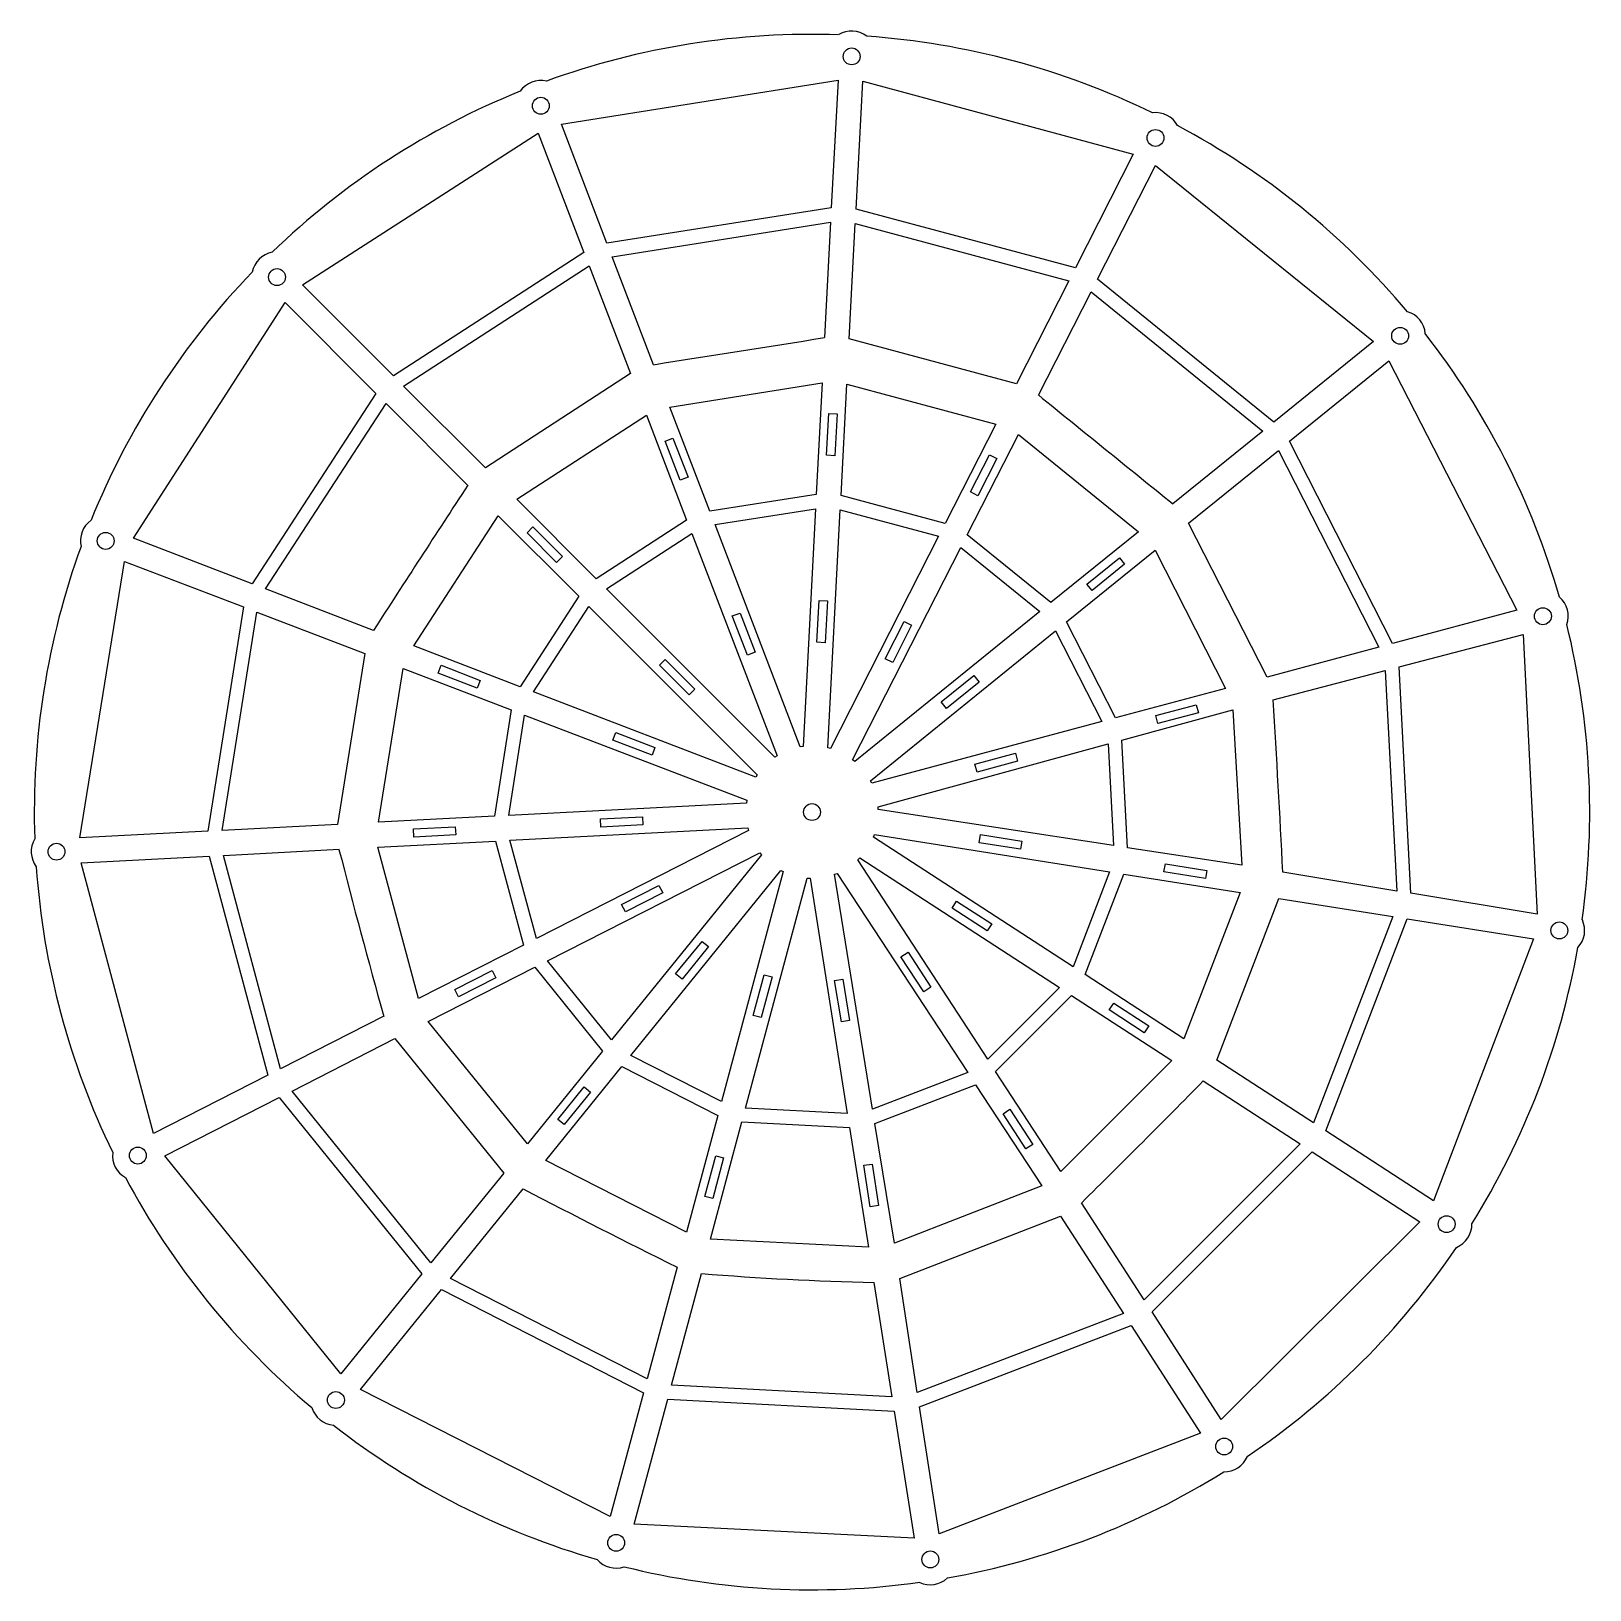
# Model space of a CAD drawing. Header units: millimetres. Extents: x -24209 to -23100, y -15076 to -13967.
import ezdxf

# ---------------------------------------------------------------- set-up
doc = ezdxf.new("R2010")
doc.units = ezdxf.units.MM

msp = doc.modelspace()

# ---------------------------------------------------------------- linework, layer by layer
for p, q in [((-23831.8, -14033, 24614.3), (-23635, -14001.5, 24614.3)), ((-23635, -14001.5, 24614.3), (-23639.8, -14092.5, 24614.3)), ((-23622.1, -14093.3, 24614.3), (-23617.4, -14002.4, 24614.3)), ((-23617.4, -14002.4, 24614.3), (-23424.9, -14054.3, 24614.3)), ((-23799.4, -14117.6, 24614.3), (-23831.8, -14033, 24614.3)), ((-24015.9, -14147.3, 24614.3), (-23848.3, -14039.3, 24614.3)), ((-23848.3, -14039.3, 24614.3), (-23815.8, -14124.1, 24614.3)), ((-23424.9, -14054.3, 24614.3), (-23466.1, -14135.2, 24614.3)), ((-23450.3, -14143.1, 24614.3), (-23409.2, -14062.3, 24614.3)), ((-23409.2, -14062.3, 24614.3), (-23254.1, -14187.6, 24614.3)), ((-23639.8, -14092.5, 24614.3), (-23799.4, -14117.6, 24614.3)), ((-23466.1, -14135.2, 24614.3), (-23622.1, -14093.3, 24614.3)), ((-23795.7, -14127.2, 24614.3), (-23640.3, -14102.7, 24614.3)), ((-23640.3, -14102.7, 24614.3), (-23644.6, -14184.8, 24614.3)), ((-23627, -14185.7, 24614.3), (-23622.7, -14103.5, 24614.3)), ((-23622.7, -14103.5, 24614.3), (-23470.8, -14144.3, 24614.3)), ((-23815.8, -14124.1, 24614.3), (-23951.3, -14211.9, 24614.3)), ((-23766.2, -14204.1, 24614.3), (-23795.7, -14127.2, 24614.3)), ((-23944.1, -14219.2, 24614.3), (-23812.1, -14133.6, 24614.3)), ((-23812.1, -14133.6, 24614.3), (-23782.7, -14210.4, 24614.3)), ((-23951.3, -14211.9, 24614.3), (-24015.9, -14147.3, 24614.3)), ((-23470.8, -14144.3, 24614.3), (-23508.1, -14217.6, 24614.3)), ((-23324.9, -14244.8, 24614.3), (-23450.3, -14143.1, 24614.3)), ((-24136.3, -14327.5, 24614.3), (-24028.4, -14159.9, 24614.3)), ((-24028.4, -14159.9, 24614.3), (-23963.8, -14224.5, 24614.3)), ((-23492.4, -14225.6, 24614.3), (-23455, -14152.2, 24614.3)), ((-23455, -14152.2, 24614.3), (-23332.8, -14251.3, 24614.3)), ((-23508.1, -14217.6, 24614.3), (-23627, -14185.7, 24614.3)), ((-23254.1, -14187.6, 24614.3), (-23324.9, -14244.8, 24614.3)), ((-23313.7, -14258.5, 24614.3), (-23243, -14201.3, 24614.3)), ((-23243, -14201.3, 24614.3), (-23152.1, -14378.7, 24614.3)), ((-23782.7, -14210.4, 24614.3), (-23885.9, -14277.4, 24614.3)), ((-23963.8, -14224.5, 24614.3), (-24051.8, -14359.9, 24614.3)), ((-23885.9, -14277.4, 24614.3), (-23944.1, -14219.2, 24614.3)), ((-23754.6, -14234.2, 24614.3), (-23646.3, -14217, 24614.3)), ((-23646.3, -14217, 24614.3), (-23650.5, -14296.3, 24614.3)), ((-23632.8, -14297.2, 24614.3), (-23628.7, -14217.9, 24614.3)), ((-23628.7, -14217.9, 24614.3), (-23522.8, -14246.3, 24614.3)), ((-24042.3, -14363.6, 24614.3), (-23956.5, -14231.7, 24614.3)), ((-23956.5, -14231.7, 24614.3), (-23898.4, -14289.9, 24614.3)), ((-23726.2, -14308.2, 24614.3), (-23754.6, -14234.2, 24614.3)), ((-23863.5, -14299.8, 24614.3), (-23771.3, -14239.9, 24614.3)), ((-23771.3, -14239.9, 24614.3), (-23742.7, -14314.6, 24614.3)), ((-23643.1, -14268.5, 24614.3), (-23641.6, -14238.7, 24614.3)), ((-23641.6, -14238.7, 24614.3), (-23635.7, -14239, 24614.3)), ((-23635.7, -14239, 24614.3), (-23637.2, -14268.8, 24614.3)), ((-23522.8, -14246.3, 24614.3), (-23558.8, -14317, 24614.3)), ((-23757.9, -14258.4, 24614.3), (-23752.4, -14256.3, 24614.3)), ((-23747.2, -14286.2, 24614.3), (-23757.9, -14258.4, 24614.3)), ((-23752.4, -14256.3, 24614.3), (-23741.7, -14284.1, 24614.3)), ((-23543, -14325, 24614.3), (-23506.7, -14253.8, 24614.3)), ((-23506.7, -14253.8, 24614.3), (-23421.3, -14323, 24614.3)), ((-23332.8, -14251.3, 24614.3), (-23396.7, -14303, 24614.3)), ((-23240.5, -14402.4, 24614.3), (-23313.7, -14258.5, 24614.3)), ((-23637.2, -14268.8, 24614.3), (-23643.1, -14268.5, 24614.3)), ((-23540.8, -14294.6, 24614.3), (-23527.3, -14268.1, 24614.3)), ((-23522, -14270.7, 24614.3), (-23535.5, -14297.3, 24614.3)), ((-23527.3, -14268.1, 24614.3), (-23522, -14270.7, 24614.3)), ((-23385.6, -14316.7, 24614.3), (-23321.6, -14265, 24614.3)), ((-23321.6, -14265, 24614.3), (-23250.3, -14405.1, 24614.3)), ((-23741.7, -14284.1, 24614.3), (-23747.2, -14286.2, 24614.3)), ((-23807, -14356.3, 24614.3), (-23863.5, -14299.8, 24614.3)), ((-23650.5, -14296.3, 24614.3), (-23726.2, -14308.2, 24614.3)), ((-23558.8, -14317, 24614.3), (-23632.8, -14297.2, 24614.3)), ((-23535.5, -14297.3, 24614.3), (-23540.8, -14294.6, 24614.3)), ((-23936.8, -14404.1, 24614.3), (-23876.7, -14311.5, 24614.3)), ((-23876.7, -14311.5, 24614.3), (-23819.4, -14368.8, 24614.3)), ((-23742.7, -14314.6, 24614.3), (-23807, -14356.3, 24614.3)), ((-23722.5, -14317.8, 24614.3), (-23651, -14306.5, 24614.3)), ((-23651, -14306.5, 24614.3), (-23659.9, -14475.6, 24614.3)), ((-23642.2, -14476.5, 24614.3), (-23633.4, -14307.4, 24614.3)), ((-23633.4, -14307.4, 24614.3), (-23563.4, -14326.1, 24614.3)), ((-23856.2, -14323.7, 24614.3), (-23852.1, -14319.5, 24614.3)), ((-23835.2, -14344.8, 24614.3), (-23856.2, -14323.7, 24614.3)), ((-23852.1, -14319.5, 24614.3), (-23831, -14340.6, 24614.3)), ((-23799.7, -14363.5, 24614.3), (-23739, -14324.1, 24614.3)), ((-23739, -14324.1, 24614.3), (-23678.3, -14482.2, 24614.3)), ((-23661.8, -14475.9, 24614.3), (-23722.5, -14317.8, 24614.3)), ((-23563.4, -14326.1, 24614.3), (-23640.3, -14477, 24614.3)), ((-23483.5, -14373.3, 24614.3), (-23543, -14325, 24614.3)), ((-23421.3, -14323, 24614.3), (-23483.5, -14373.3, 24614.3)), ((-23329.7, -14426.4, 24614.3), (-23385.6, -14316.7, 24614.3)), ((-24051.8, -14359.9, 24614.3), (-24136.3, -14327.5, 24614.3)), ((-23624.6, -14485.1, 24614.3), (-23547.7, -14334.1, 24614.3)), ((-23547.7, -14334.1, 24614.3), (-23491.4, -14379.7, 24614.3)), ((-23472.4, -14387, 24614.3), (-23409.4, -14336, 24614.3)), ((-23409.4, -14336, 24614.3), (-23359.3, -14434.3, 24614.3)), ((-24174.4, -14540.7, 24614.3), (-24142.6, -14344, 24614.3)), ((-24142.6, -14344, 24614.3), (-24058, -14376.4, 24614.3)), ((-23831, -14340.6, 24614.3), (-23835.2, -14344.8, 24614.3)), ((-23457.9, -14360.2, 24614.3), (-23434.8, -14341.4, 24614.3)), ((-23431.1, -14346, 24614.3), (-23454.2, -14364.7, 24614.3)), ((-23434.8, -14341.4, 24614.3), (-23431.1, -14346, 24614.3)), ((-23965.4, -14393.1, 24614.3), (-24042.3, -14363.6, 24614.3)), ((-23819.4, -14368.8, 24614.3), (-23861.2, -14433.1, 24614.3)), ((-23680, -14483.3, 24614.3), (-23799.7, -14363.5, 24614.3)), ((-23454.2, -14364.7, 24614.3), (-23457.9, -14360.2, 24614.3)), ((-24058, -14376.4, 24614.3), (-24083.4, -14536, 24614.3)), ((-24073.2, -14535.4, 24614.3), (-24048.5, -14380.1, 24614.3)), ((-24048.5, -14380.1, 24614.3), (-23971.7, -14409.6, 24614.3)), ((-23851.7, -14436.8, 24614.3), (-23812.2, -14376, 24614.3)), ((-23812.2, -14376, 24614.3), (-23692.4, -14495.8, 24614.3)), ((-23710.2, -14382.8, 24614.3), (-23704.7, -14380.7, 24614.3)), ((-23704.7, -14380.7, 24614.3), (-23694, -14408.5, 24614.3)), ((-23650.1, -14401.5, 24614.3), (-23648.4, -14371.8, 24614.3)), ((-23648.4, -14371.8, 24614.3), (-23642.5, -14372.1, 24614.3)), ((-23642.5, -14372.1, 24614.3), (-23644.1, -14401.8, 24614.3)), ((-23491.4, -14379.7, 24614.3), (-23623, -14486.3, 24614.3)), ((-23152.1, -14378.7, 24614.3), (-23240.5, -14402.4, 24614.3)), ((-23699.5, -14410.6, 24614.3), (-23710.2, -14382.8, 24614.3)), ((-23601.4, -14413.3, 24614.3), (-23587.9, -14386.7, 24614.3)), ((-23582.6, -14389.4, 24614.3), (-23596.1, -14416, 24614.3)), ((-23587.9, -14386.7, 24614.3), (-23582.6, -14389.4, 24614.3)), ((-23437.6, -14455.3, 24614.3), (-23472.4, -14387, 24614.3)), ((-23861.2, -14433.1, 24614.3), (-23936.8, -14404.1, 24614.3)), ((-23644.1, -14401.8, 24614.3), (-23650.1, -14401.5, 24614.3)), ((-23611.9, -14500, 24614.3), (-23480.3, -14393.4, 24614.3)), ((-23480.3, -14393.4, 24614.3), (-23447.4, -14457.9, 24614.3)), ((-23235.8, -14419, 24614.3), (-23147.5, -14396, 24614.3)), ((-23147.5, -14396, 24614.3), (-23137.5, -14595, 24614.3)), ((-23971.7, -14409.6, 24614.3), (-23991, -14531.1, 24614.3)), ((-23762, -14417.9, 24614.3), (-23757.9, -14413.7, 24614.3)), ((-23757.9, -14413.7, 24614.3), (-23736.8, -14434.8, 24614.3)), ((-23694, -14408.5, 24614.3), (-23699.5, -14410.6, 24614.3)), ((-23596.1, -14416, 24614.3), (-23601.4, -14413.3, 24614.3)), ((-23250.3, -14405.1, 24614.3), (-23329.7, -14426.4, 24614.3)), ((-23961.8, -14529.6, 24614.3), (-23944.4, -14420.1, 24614.3)), ((-23944.4, -14420.1, 24614.3), (-23867.5, -14449.6, 24614.3)), ((-23919.4, -14423.4, 24614.3), (-23917.3, -14417.9, 24614.3)), ((-23891.6, -14434.1, 24614.3), (-23919.4, -14423.4, 24614.3)), ((-23917.3, -14417.9, 24614.3), (-23889.5, -14428.6, 24614.3)), ((-23741, -14439, 24614.3), (-23762, -14417.9, 24614.3)), ((-23561.5, -14444, 24614.3), (-23538.3, -14425.2, 24614.3)), ((-23538.3, -14425.2, 24614.3), (-23534.6, -14429.8, 24614.3)), ((-23325.4, -14442.5, 24614.3), (-23245.7, -14421.6, 24614.3)), ((-23245.7, -14421.6, 24614.3), (-23237.5, -14578.5, 24614.3)), ((-23227.4, -14580.1, 24614.3), (-23235.8, -14419, 24614.3)), ((-23889.5, -14428.6, 24614.3), (-23891.6, -14434.1, 24614.3)), ((-23693.5, -14497.5, 24614.3), (-23851.7, -14436.8, 24614.3)), ((-23736.8, -14434.8, 24614.3), (-23741, -14439, 24614.3)), ((-23534.6, -14429.8, 24614.3), (-23557.8, -14448.6, 24614.3)), ((-23359.3, -14434.3, 24614.3), (-23437.6, -14455.3, 24614.3)), ((-23557.8, -14448.6, 24614.3), (-23561.5, -14444, 24614.3)), ((-23408.9, -14453.7, 24614.3), (-23380.1, -14446, 24614.3)), ((-23380.1, -14446, 24614.3), (-23378.6, -14451.7, 24614.3)), ((-23867.5, -14449.6, 24614.3), (-23879.5, -14525.3, 24614.3)), ((-23869.3, -14524.8, 24614.3), (-23858, -14453.3, 24614.3)), ((-23858, -14453.3, 24614.3), (-23699.8, -14513.9, 24614.3)), ((-23447.4, -14457.9, 24614.3), (-23611, -14501.8, 24614.3)), ((-23433, -14471.1, 24614.3), (-23354.1, -14449.5, 24614.3)), ((-23407.4, -14459.4, 24614.3), (-23408.9, -14453.7, 24614.3)), ((-23378.6, -14451.7, 24614.3), (-23407.4, -14459.4, 24614.3)), ((-23354.1, -14449.5, 24614.3), (-23347.7, -14560.2, 24614.3)), ((-23795.1, -14471.1, 24614.3), (-23793, -14465.6, 24614.3)), ((-23793, -14465.6, 24614.3), (-23765.2, -14476.3, 24614.3)), ((-23767.3, -14481.8, 24614.3), (-23795.1, -14471.1, 24614.3)), ((-23765.2, -14476.3, 24614.3), (-23767.3, -14481.8, 24614.3)), ((-23659.9, -14475.6, 24614.3), (-23661.8, -14475.9, 24614.3)), ((-23640.3, -14477, 24614.3), (-23642.2, -14476.5, 24614.3)), ((-23606.5, -14518.5, 24614.3), (-23442.9, -14473.8, 24614.3)), ((-23537.6, -14488.2, 24614.3), (-23508.8, -14480.5, 24614.3)), ((-23508.8, -14480.5, 24614.3), (-23507.3, -14486.2, 24614.3)), ((-23442.9, -14473.8, 24614.3), (-23439.1, -14546.2, 24614.3)), ((-23429, -14547.7, 24614.3), (-23433, -14471.1, 24614.3)), ((-23678.3, -14482.2, 24614.3), (-23680, -14483.3, 24614.3)), ((-23623, -14486.3, 24614.3), (-23624.6, -14485.1, 24614.3)), ((-23536, -14493.9, 24614.3), (-23537.6, -14488.2, 24614.3)), ((-23507.3, -14486.2, 24614.3), (-23536, -14493.9, 24614.3)), ((-23692.4, -14495.8, 24614.3), (-23693.5, -14497.5, 24614.3)), ((-23611, -14501.8, 24614.3), (-23611.9, -14500, 24614.3)), ((-23699.8, -14513.9, 24614.3), (-23700.2, -14515.9, 24614.3)), ((-23879.5, -14525.3, 24614.3), (-23961.8, -14529.6, 24614.3)), ((-23700.2, -14515.9, 24614.3), (-23869.3, -14524.8, 24614.3)), ((-23804, -14527.2, 24614.3), (-23774.2, -14525.7, 24614.3)), ((-23774.2, -14525.7, 24614.3), (-23773.9, -14531.5, 24614.3)), ((-23606.4, -14520.6, 24614.3), (-23606.5, -14518.5, 24614.3)), ((-23439.1, -14546.2, 24614.3), (-23606.4, -14520.6, 24614.3)), ((-24083.4, -14536, 24614.3), (-24174.4, -14540.7, 24614.3)), ((-23991, -14531.1, 24614.3), (-24073.2, -14535.4, 24614.3)), ((-23937, -14534.2, 24614.3), (-23907.3, -14532.7, 24614.3)), ((-23936.7, -14540.1, 24614.3), (-23937, -14534.2, 24614.3)), ((-23907.3, -14532.7, 24614.3), (-23907, -14538.5, 24614.3)), ((-23868.4, -14542.4, 24614.3), (-23699.2, -14533.5, 24614.3)), ((-23698.7, -14535.4, 24614.3), (-23849.6, -14612.3, 24614.3)), ((-23803.7, -14533.1, 24614.3), (-23804, -14527.2, 24614.3)), ((-23773.9, -14531.5, 24614.3), (-23803.7, -14533.1, 24614.3)), ((-23699.2, -14533.5, 24614.3), (-23698.7, -14535.4, 24614.3)), ((-23962.3, -14547.3, 24614.3), (-23878.6, -14542.9, 24614.3)), ((-23933.4, -14655, 24614.3), (-23962.3, -14547.3, 24614.3)), ((-23907, -14538.5, 24614.3), (-23936.7, -14540.1, 24614.3)), ((-23878.6, -14542.9, 24614.3), (-23858.8, -14617, 24614.3)), ((-23849.6, -14612.3, 24614.3), (-23868.4, -14542.4, 24614.3)), ((-23609.8, -14540.1, 24614.3), (-23609.1, -14538.3, 24614.3)), ((-23467.8, -14632.3, 24614.3), (-23609.8, -14540.1, 24614.3)), ((-23609.1, -14538.3, 24614.3), (-23441.8, -14564.8, 24614.3)), ((-23534.6, -14544.1, 24614.3), (-23533.7, -14538.3, 24614.3)), ((-23505.2, -14548.8, 24614.3), (-23534.6, -14544.1, 24614.3)), ((-23533.7, -14538.3, 24614.3), (-23504.3, -14542.9, 24614.3)), ((-23504.3, -14542.9, 24614.3), (-23505.2, -14548.8, 24614.3)), ((-23347.7, -14560.2, 24614.3), (-23429, -14547.7, 24614.3)), ((-24173.5, -14558.5, 24614.3), (-24082.4, -14553.7, 24614.3)), ((-24122, -14751, 24614.3), (-24173.5, -14558.5, 24614.3)), ((-24082.4, -14553.7, 24614.3), (-24040.7, -14709.6, 24614.3)), ((-24072.2, -14553.1, 24614.3), (-23990, -14548.8, 24614.3)), ((-24031.6, -14705, 24614.3), (-24072.2, -14553.1, 24614.3)), ((-23841.6, -14628.1, 24614.3), (-23690.7, -14551.2, 24614.3)), ((-23689.5, -14552.7, 24614.3), (-23796.1, -14684.4, 24614.3)), ((-23690.7, -14551.2, 24614.3), (-23689.5, -14552.7, 24614.3)), ((-23620.8, -14556.3, 24614.3), (-23619.5, -14554.9, 24614.3)), ((-23528.4, -14698.2, 24614.3), (-23620.8, -14556.3, 24614.3)), ((-23619.5, -14554.9, 24614.3), (-23477.4, -14647.2, 24614.3)), ((-23403.1, -14564.9, 24614.3), (-23402.1, -14559.1, 24614.3)), ((-23402.1, -14559.1, 24614.3), (-23372.7, -14563.8, 24614.3)), ((-23782.3, -14695.5, 24614.3), (-23675.7, -14563.8, 24614.3)), ((-23674, -14564.7, 24614.3), (-23717.8, -14728.3, 24614.3)), ((-23700.8, -14732.9, 24614.3), (-23656.9, -14569.3, 24614.3)), ((-23675.7, -14563.8, 24614.3), (-23674, -14564.7, 24614.3)), ((-23656.9, -14569.3, 24614.3), (-23654.9, -14569.4, 24614.3)), ((-23654.9, -14569.4, 24614.3), (-23628.4, -14736.7, 24614.3)), ((-23637.4, -14566.6, 24614.3), (-23635.5, -14565.9, 24614.3)), ((-23610.4, -14733.7, 24614.3), (-23637.4, -14566.6, 24614.3)), ((-23635.5, -14565.9, 24614.3), (-23542.7, -14707.7, 24614.3)), ((-23441.8, -14564.8, 24614.3), (-23467.8, -14632.3, 24614.3)), ((-23459.2, -14637.9, 24614.3), (-23431.7, -14566.4, 24614.3)), ((-23431.7, -14566.4, 24614.3), (-23348.9, -14579.5, 24614.3)), ((-23373.6, -14569.6, 24614.3), (-23403.1, -14564.9, 24614.3)), ((-23372.7, -14563.8, 24614.3), (-23373.6, -14569.6, 24614.3)), ((-23237.5, -14578.5, 24614.3), (-23318.5, -14565, 24614.3)), ((-23789, -14588, 24614.3), (-23762.4, -14574.5, 24614.3)), ((-23759.7, -14579.7, 24614.3), (-23786.3, -14593.3, 24614.3)), ((-23762.4, -14574.5, 24614.3), (-23759.7, -14579.7, 24614.3)), ((-23348.9, -14579.5, 24614.3), (-23388.9, -14683.6, 24614.3)), ((-23137.5, -14595, 24614.3), (-23227.4, -14580.1, 24614.3)), ((-23786.3, -14593.3, 24614.3), (-23789, -14588, 24614.3)), ((-23553.8, -14590.6, 24614.3), (-23550.6, -14585.6, 24614.3)), ((-23528.8, -14606.8, 24614.3), (-23553.8, -14590.6, 24614.3)), ((-23550.6, -14585.6, 24614.3), (-23525.6, -14601.8, 24614.3)), ((-23365.5, -14698.7, 24614.3), (-23321.4, -14583.8, 24614.3)), ((-23321.4, -14583.8, 24614.3), (-23240.2, -14596.7, 24614.3)), ((-23525.6, -14601.8, 24614.3), (-23528.8, -14606.8, 24614.3)), ((-23240.2, -14596.7, 24614.3), (-23296.6, -14743.5, 24614.3)), ((-23288, -14749, 24614.3), (-23230.1, -14598.3, 24614.3)), ((-23230.1, -14598.3, 24614.3), (-23140.3, -14612.6, 24614.3)), ((-23750.5, -14637.5, 24614.3), (-23731.7, -14614.3, 24614.3)), ((-23731.7, -14614.3, 24614.3), (-23727.2, -14618, 24614.3)), ((-23140.3, -14612.6, 24614.3), (-23211.3, -14798.8, 24614.3)), ((-23858.8, -14617, 24614.3), (-23933.4, -14655, 24614.3)), ((-23727.2, -14618, 24614.3), (-23745.9, -14641.2, 24614.3)), ((-23590.2, -14625.2, 24614.3), (-23585.2, -14622, 24614.3)), ((-23573.9, -14650.2, 24614.3), (-23590.2, -14625.2, 24614.3)), ((-23585.2, -14622, 24614.3), (-23569, -14647, 24614.3)), ((-23926.5, -14671.3, 24614.3), (-23850.7, -14632.7, 24614.3)), ((-23907.7, -14648.5, 24614.3), (-23881.1, -14635, 24614.3)), ((-23881.1, -14635, 24614.3), (-23878.4, -14640.2, 24614.3)), ((-23850.7, -14632.7, 24614.3), (-23802.5, -14692.3, 24614.3)), ((-23796.1, -14684.4, 24614.3), (-23841.6, -14628.1, 24614.3)), ((-23878.4, -14640.2, 24614.3), (-23905, -14653.8, 24614.3)), ((-23745.9, -14641.2, 24614.3), (-23750.5, -14637.5, 24614.3)), ((-23695.3, -14667, 24614.3), (-23687.5, -14638, 24614.3)), ((-23681.8, -14639.5, 24614.3), (-23689.6, -14668.5, 24614.3)), ((-23687.5, -14638, 24614.3), (-23681.8, -14639.5, 24614.3)), ((-23637.4, -14642.1, 24614.3), (-23631.6, -14641.1, 24614.3)), ((-23632.6, -14671.5, 24614.3), (-23637.4, -14642.1, 24614.3)), ((-23631.6, -14641.1, 24614.3), (-23626.8, -14670.5, 24614.3)), ((-23569, -14647, 24614.3), (-23573.9, -14650.2, 24614.3)), ((-23477.4, -14647.2, 24614.3), (-23528.4, -14698.2, 24614.3)), ((-23388.9, -14683.6, 24614.3), (-23459.2, -14637.9, 24614.3)), ((-23905, -14653.8, 24614.3), (-23907.7, -14648.5, 24614.3)), ((-23522.9, -14706.8, 24614.3), (-23468.8, -14652.7, 24614.3)), ((-23468.8, -14652.7, 24614.3), (-23397.5, -14699.1, 24614.3)), ((-23442, -14663.1, 24614.3), (-23438.8, -14658.2, 24614.3)), ((-23438.8, -14658.2, 24614.3), (-23413.9, -14674.4, 24614.3)), ((-23958.2, -14667.6, 24614.3), (-24031.6, -14705, 24614.3)), ((-23689.6, -14668.5, 24614.3), (-23695.3, -14667, 24614.3)), ((-23626.8, -14670.5, 24614.3), (-23632.6, -14671.5, 24614.3)), ((-23417.1, -14679.3, 24614.3), (-23442, -14663.1, 24614.3)), ((-23856, -14758.4, 24614.3), (-23926.5, -14671.3, 24614.3)), ((-23413.9, -14674.4, 24614.3), (-23417.1, -14679.3, 24614.3)), ((-24023.4, -14720.8, 24614.3), (-23950.2, -14683.4, 24614.3)), ((-23950.2, -14683.4, 24614.3), (-23872.8, -14779.1, 24614.3)), ((-23802.5, -14692.3, 24614.3), (-23856, -14758.4, 24614.3)), ((-23842.8, -14770.2, 24614.3), (-23788.8, -14703.4, 24614.3)), ((-23788.8, -14703.4, 24614.3), (-23720.5, -14738.2, 24614.3)), ((-23717.8, -14728.3, 24614.3), (-23782.3, -14695.5, 24614.3)), ((-23397.5, -14699.1, 24614.3), (-23476.5, -14778, 24614.3)), ((-23296.6, -14743.5, 24614.3), (-23365.5, -14698.7, 24614.3)), ((-24040.7, -14709.6, 24614.3), (-24122, -14751, 24614.3)), ((-23542.7, -14707.7, 24614.3), (-23610.4, -14733.7, 24614.3)), ((-23476.5, -14778, 24614.3), (-23522.9, -14706.8, 24614.3)), ((-23375.2, -14713.6, 24614.3), (-23306.2, -14758.4, 24614.3)), ((-24113.9, -14766.9, 24614.3), (-24032.5, -14725.4, 24614.3)), ((-24032.5, -14725.4, 24614.3), (-23931, -14850.9, 24614.3)), ((-23924.6, -14843, 24614.3), (-24023.4, -14720.8, 24614.3)), ((-23834.3, -14741, 24614.3), (-23815.6, -14717.8, 24614.3)), ((-23811, -14721.5, 24614.3), (-23829.8, -14744.7, 24614.3)), ((-23815.6, -14717.8, 24614.3), (-23811, -14721.5, 24614.3)), ((-23608.7, -14743.8, 24614.3), (-23537.2, -14716.3, 24614.3)), ((-23537.2, -14716.3, 24614.3), (-23490, -14788.3, 24614.3)), ((-23628.4, -14736.7, 24614.3), (-23700.8, -14732.9, 24614.3)), ((-23517.6, -14736.9, 24614.3), (-23512.7, -14733.7, 24614.3)), ((-23501.4, -14761.9, 24614.3), (-23517.6, -14736.9, 24614.3)), ((-23512.7, -14733.7, 24614.3), (-23496.4, -14758.7, 24614.3)), ((-23829.8, -14744.7, 24614.3), (-23834.3, -14741, 24614.3)), ((-23720.5, -14738.2, 24614.3), (-23742.7, -14821.2, 24614.3)), ((-23725.7, -14826.1, 24614.3), (-23703.4, -14742.8, 24614.3)), ((-23703.4, -14742.8, 24614.3), (-23626.8, -14746.8, 24614.3)), ((-23626.8, -14746.8, 24614.3), (-23613.4, -14831.9, 24614.3)), ((-23594.9, -14829, 24614.3), (-23608.7, -14743.8, 24614.3)), ((-23496.4, -14758.7, 24614.3), (-23501.4, -14761.9, 24614.3)), ((-23306.2, -14758.4, 24614.3), (-23417.2, -14869.3, 24614.3)), ((-23211.3, -14798.8, 24614.3), (-23288, -14749, 24614.3)), ((-23988.6, -14921.9, 24614.3), (-24113.9, -14766.9, 24614.3)), ((-23742.7, -14821.2, 24614.3), (-23842.8, -14770.2, 24614.3)), ((-23729.8, -14795.7, 24614.3), (-23722, -14766.9, 24614.3)), ((-23716.4, -14768.4, 24614.3), (-23724.1, -14797.2, 24614.3)), ((-23722, -14766.9, 24614.3), (-23716.4, -14768.4, 24614.3)), ((-23411.6, -14877.9, 24614.3), (-23297.6, -14764, 24614.3)), ((-23297.6, -14764, 24614.3), (-23221, -14813.8, 24614.3)), ((-23872.8, -14779.1, 24614.3), (-23924.6, -14843, 24614.3)), ((-23616.6, -14773.6, 24614.3), (-23610.8, -14772.7, 24614.3)), ((-23612, -14803.1, 24614.3), (-23616.6, -14773.6, 24614.3)), ((-23610.8, -14772.7, 24614.3), (-23606.1, -14802.1, 24614.3)), ((-23910.7, -14854.1, 24614.3), (-23859.1, -14790.3, 24614.3)), ((-23490, -14788.3, 24614.3), (-23594.9, -14829, 24614.3)), ((-23724.1, -14797.2, 24614.3), (-23729.8, -14795.7, 24614.3)), ((-23606.1, -14802.1, 24614.3), (-23612, -14803.1, 24614.3)), ((-23417.2, -14869.3, 24614.3), (-23461.7, -14800.3, 24614.3)), ((-23591.1, -14854.2, 24614.3), (-23476.6, -14809.8, 24614.3)), ((-23476.6, -14809.8, 24614.3), (-23431.9, -14879.1, 24614.3)), ((-23221, -14813.8, 24614.3), (-23362.3, -14954.4, 24614.3)), ((-23613.4, -14831.9, 24614.3), (-23725.7, -14826.1, 24614.3)), ((-23749.4, -14846.1, 24614.3), (-23770.7, -14925.5, 24614.3)), ((-23931, -14850.9, 24614.3), (-23988.6, -14921.9, 24614.3)), ((-23770.7, -14925.5, 24614.3), (-23910.7, -14854.1, 24614.3)), ((-23753.4, -14930, 24614.3), (-23732.2, -14850.7, 24614.3)), ((-23609.4, -14857.1, 24614.3), (-23596.6, -14938.4, 24614.3)), ((-23578.6, -14935.3, 24614.3), (-23591.1, -14854.2, 24614.3)), ((-23974.7, -14933.2, 24614.3), (-23917.1, -14862, 24614.3)), ((-23917.1, -14862, 24614.3), (-23773.4, -14935.4, 24614.3)), ((-23431.9, -14879.1, 24614.3), (-23578.6, -14935.3, 24614.3)), ((-23362.3, -14954.4, 24614.3), (-23411.6, -14877.9, 24614.3)), ((-23577, -14945.4, 24614.3), (-23426.4, -14887.7, 24614.3)), ((-23426.4, -14887.7, 24614.3), (-23377.1, -14964.1, 24614.3)), ((-23797, -15023.4, 24614.3), (-23974.7, -14933.2, 24614.3)), ((-23773.4, -14935.4, 24614.3), (-23797, -15023.4, 24614.3)), ((-23596.6, -14938.4, 24614.3), (-23753.4, -14930, 24614.3)), ((-23779.9, -15029, 24614.3), (-23756.1, -14939.9, 24614.3)), ((-23756.1, -14939.9, 24614.3), (-23595, -14948.5, 24614.3)), ((-23563.1, -15035.9, 24614.3), (-23577, -14945.4, 24614.3)), ((-23595, -14948.5, 24614.3), (-23580.8, -15038.8, 24614.3)), ((-23377.1, -14964.1, 24614.3), (-23563.1, -15035.9, 24614.3)), ((-23580.8, -15038.8, 24614.3), (-23779.9, -15029, 24614.3))]:
    msp.add_line(p, q)
for centre in [(-23625.3, -13984.7, 24614.3), (-23846.4, -14019.8, 24614.3), (-23409.1, -14042.7, 24614.3), (-24034.1, -14141.7, 24614.3), (-23235.1, -14183.5, 24614.3), (-24156, -14329.4, 24614.3), (-23133.5, -14383, 24614.3), (-23653.5, -14522.3, 24614.3), (-24191, -14550.5, 24614.3), (-23121.8, -14606.5, 24614.3), (-24133.1, -14766.7, 24614.3), (-23202, -14815.5, 24614.3), (-23992.2, -14940.6, 24614.3), (-23360.3, -14973.7, 24614.3), (-23792.8, -15042.2, 24614.3), (-23569.3, -15054, 24614.3)]:
    msp.add_circle(centre, 6)
for centre, radius, start, end in [((-23653.5, -14522.3, 24614.3), 553.3, 88.035, 109.965), ((-23625.3, -13984.7, 24614.3), 18, 53.2689, 120.7311), ((-23653.5, -14522.3, 24614.3), 553.3, 64.035, 85.965), ((-23846.4, -14019.8, 24614.3), 18, 77.2689, 144.7311), ((-23653.5, -14522.3, 24614.3), 553.3, 112.035, 133.965), ((-23409.1, -14042.7, 24614.3), 18, 29.2689, 96.7311), ((-23653.5, -14522.3, 24614.3), 553.3, 40.035, 61.965), ((-24034.1, -14141.7, 24614.3), 18, 101.2689, 168.7311), ((-23653.5, -14522.3, 24614.3), 553.3, 136.035, 157.965), ((-23235.1, -14183.5, 24614.3), 18, 5.2689, 72.7311), ((-23653.5, -14522.3, 24614.3), 553.3, 16.035, 37.965), ((-31725.9, 36416.2, 24614.3), 51242.2, 278.93623, 279.07384), ((11775.7, 29246.6, 24614.3), 55979.2, 230.94826, 231.07424), ((-7524.4, -24997.1, 24614.3), 19564.1, 146.81863, 147.17902), ((-24156, -14329.4, 24614.3), 18, 125.2689, 192.7311), ((-23653.5, -14522.3, 24614.3), 553.3, 160.035, 181.965), ((-23133.5, -14383, 24614.3), 18, 341.2689, 48.7311), ((-23653.5, -14522.3, 24614.3), 553.3, 352.035, 13.965), ((-31649.1, -14970.6, 24614.3), 8340.4, 2.78684, 3.63027), ((-24191, -14550.5, 24614.3), 18, 149.2689, 216.7311), ((-18655.6, -13183.8, 24614.3), 5506.3, 194.3534, 195.6337), ((-23653.5, -14522.3, 24614.3), 553.3, 184.035, 205.965), ((-23121.8, -14606.5, 24614.3), 18, 317.2689, 24.7311), ((-23653.5, -14522.3, 24614.3), 553.3, 328.035, 349.965), ((-30496.8, -7690.8, 24614.3), 10001.9, 314.69896, 315.40073), ((-24133.1, -14766.7, 24614.3), 18, 173.2689, 240.7311), ((-23653.5, -14522.3, 24614.3), 553.3, 208.035, 229.965), ((-21248.5, -9792.8, 24614.3), 5638.3, 242.4184, 243.6691), ((-23202, -14815.5, 24614.3), 18, 293.2689, 0.7311), ((-23653.5, -14522.3, 24614.3), 553.3, 304.035, 325.965), ((-23556.3, -12671, 24614.3), 2186.7, 265.3853, 268.6089), ((-23992.2, -14940.6, 24614.3), 18, 197.2689, 264.7311), ((-23653.5, -14522.3, 24614.3), 553.3, 232.035, 253.965), ((-23360.3, -14973.7, 24614.3), 18, 269.2689, 336.7311), ((-23653.5, -14522.3, 24614.3), 553.3, 280.035, 301.965), ((-23792.8, -15042.2, 24614.3), 18, 221.2689, 288.7311), ((-23653.5, -14522.3, 24614.3), 553.3, 256.035, 277.965), ((-23569.3, -15054, 24614.3), 18, 245.2689, 312.7311)]:
    msp.add_arc(centre, radius, start, end)

doc.saveas('drawing.dxf')
